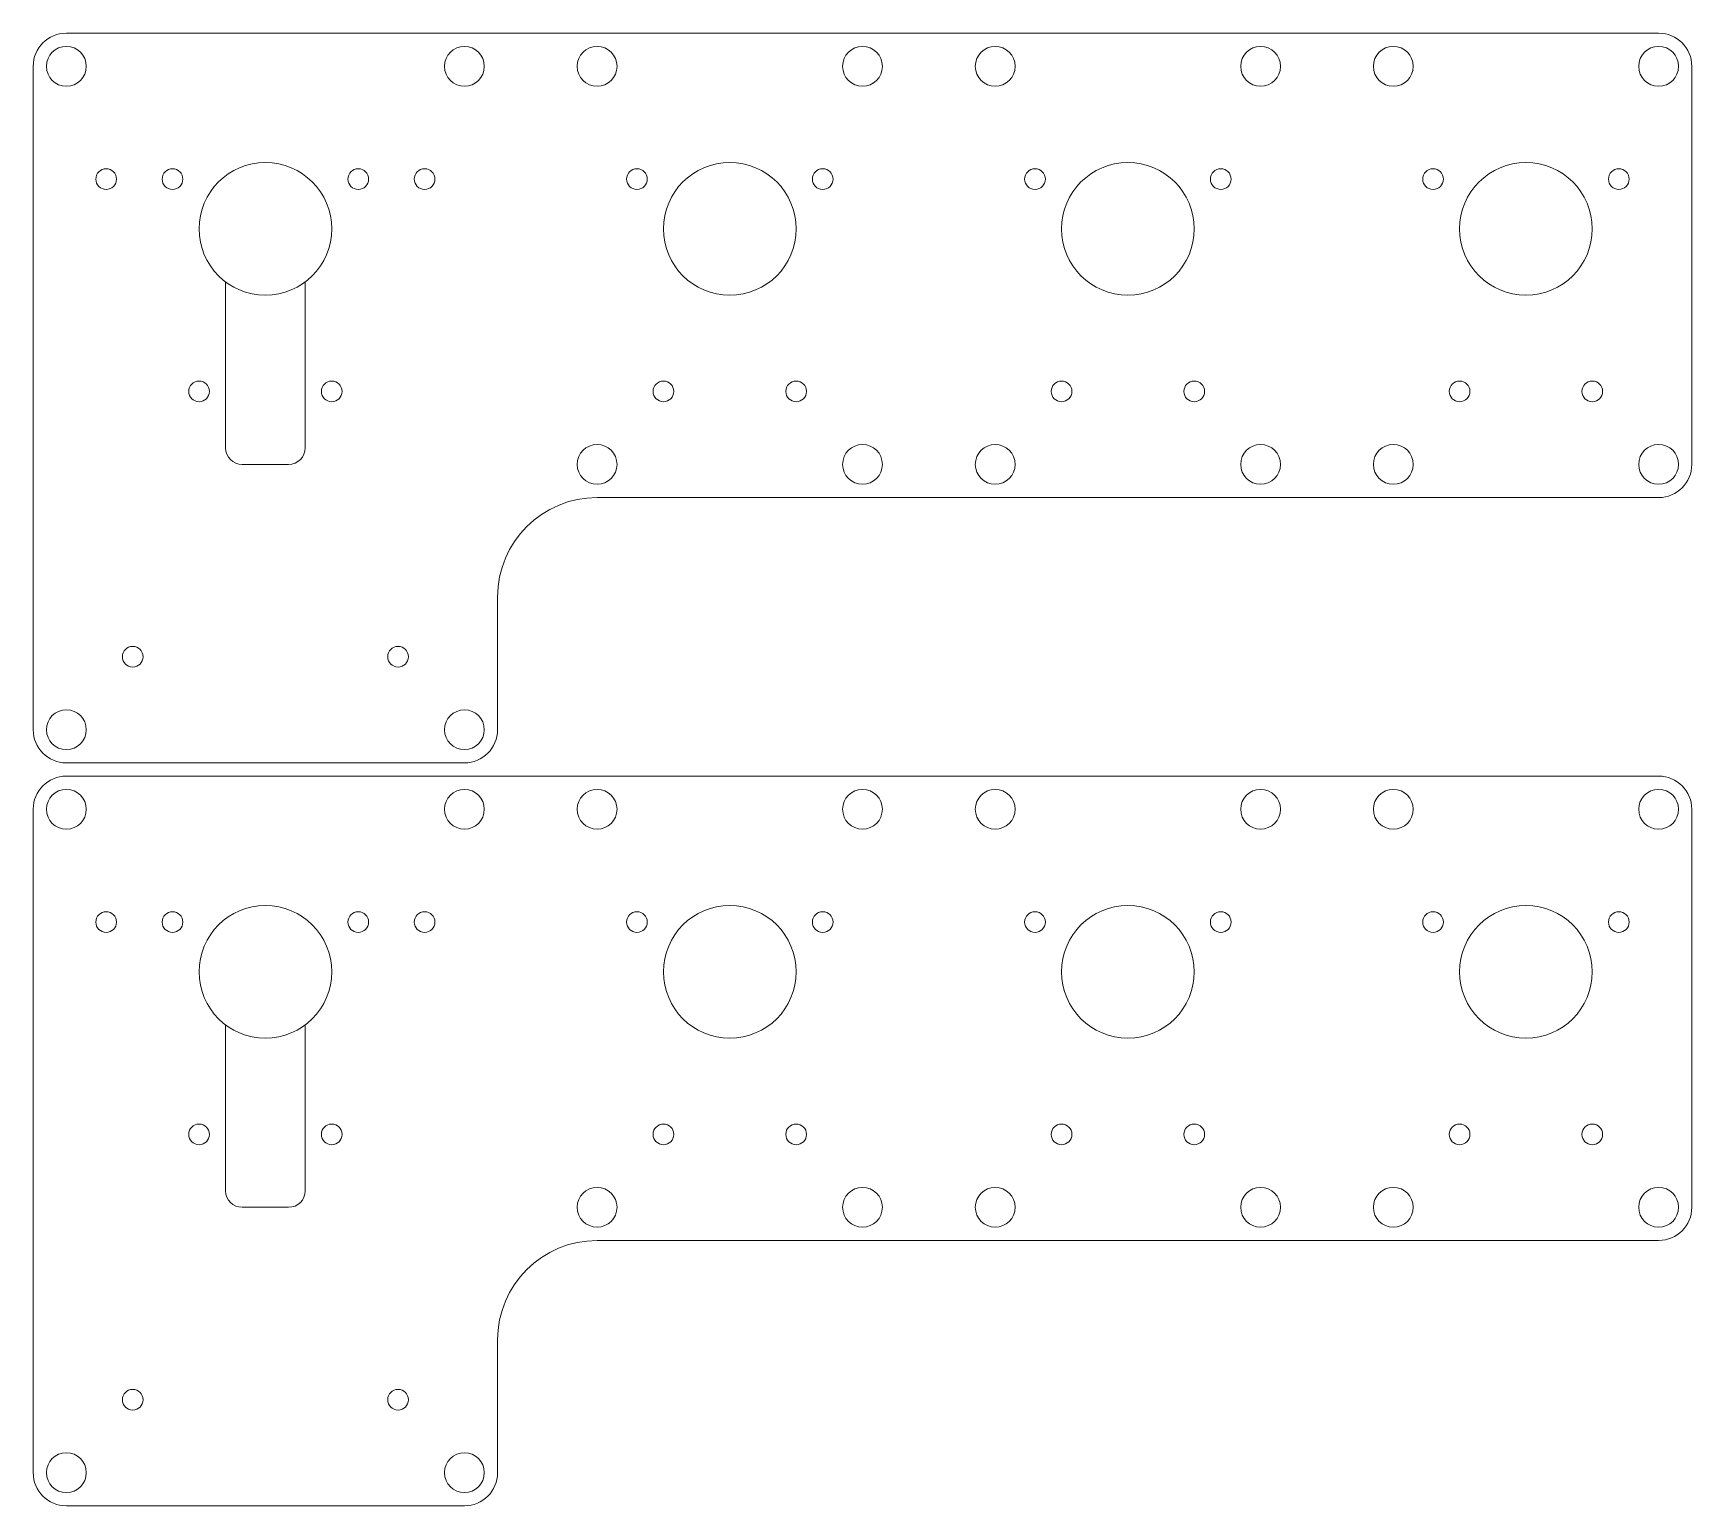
# Model space of a CAD drawing. Header units: inches. Extents: x 0.2 to 12.6, y 0.7 to 11.8.
import ezdxf

# ---------------------------------------------------------------- set-up
doc = ezdxf.new("R2010")
doc.units = ezdxf.units.IN
doc.layers.get('0').update_dxf_attribs({"color": 1, "linetype": 'CONTINUOUS', "lineweight": 0})

msp = doc.modelspace()

# ---------------------------------------------------------------- linework, layer by layer
for p, q in [((0.4, 11.8), (3.4, 11.8)), ((3.4, 11.8), (4.4, 11.8)), ((4.4, 11.8), (6.4, 11.8)), ((6.4, 11.8), (7.4, 11.8)), ((7.4, 11.8), (9.4, 11.8)), ((9.4, 11.8), (10.4, 11.8)), ((10.4, 11.8), (12.4, 11.8)), ((0.15, 6.55), (0.15, 11.55)), ((12.65, 11.55), (12.65, 8.55)), ((1.6, 8.675), (1.6, 9.925)), ((2.2, 9.925), (2.2, 8.675)), ((2.075, 8.55), (1.725, 8.55)), ((6.4, 8.3), (4.4, 8.3)), ((6.4, 8.3), (7.4, 8.3)), ((9.4, 8.3), (7.4, 8.3)), ((9.4, 8.3), (10.4, 8.3)), ((12.4, 8.3), (10.4, 8.3)), ((3.65, 6.55), (3.65, 7.55)), ((3.4, 6.3), (0.4, 6.3)), ((0.4, 6.2), (3.4, 6.2)), ((3.4, 6.2), (4.4, 6.2)), ((4.4, 6.2), (6.4, 6.2)), ((6.4, 6.2), (7.4, 6.2)), ((7.4, 6.2), (9.4, 6.2)), ((9.4, 6.2), (10.4, 6.2)), ((10.4, 6.2), (12.4, 6.2)), ((0.15, 0.95), (0.15, 5.95)), ((12.65, 5.95), (12.65, 2.95)), ((1.6, 3.075), (1.6, 4.325)), ((2.2, 4.325), (2.2, 3.075)), ((2.075, 2.95), (1.725, 2.95)), ((6.4, 2.7), (4.4, 2.7)), ((6.4, 2.7), (7.4, 2.7)), ((9.4, 2.7), (7.4, 2.7)), ((9.4, 2.7), (10.4, 2.7)), ((12.4, 2.7), (10.4, 2.7)), ((3.65, 0.95), (3.65, 1.95)), ((3.4, 0.7), (0.4, 0.7))]:
    msp.add_line(p, q)
for centre, radius in [((0.4, 11.55), 0.15), ((3.4, 11.55), 0.15), ((4.4, 11.55), 0.15), ((6.4, 11.55), 0.15), ((7.4, 11.55), 0.15), ((9.4, 11.55), 0.15), ((10.4, 11.55), 0.15), ((12.4, 11.55), 0.15), ((0.7, 10.7), 0.078), ((1.2, 10.7), 0.078), ((1.9, 10.325), 0.5), ((2.6, 10.7), 0.078), ((3.1, 10.7), 0.078), ((4.7, 10.7), 0.078), ((5.4, 10.325), 0.5), ((6.1, 10.7), 0.078), ((7.7, 10.7), 0.078), ((8.4, 10.325), 0.5), ((9.1, 10.7), 0.078), ((10.7, 10.7), 0.078), ((11.4, 10.325), 0.5), ((12.1, 10.7), 0.078), ((1.4, 9.1), 0.078), ((2.4, 9.1), 0.078), ((4.9, 9.1), 0.078), ((5.9, 9.1), 0.078), ((7.9, 9.1), 0.078), ((8.9, 9.1), 0.078), ((10.9, 9.1), 0.078), ((11.9, 9.1), 0.078), ((4.4, 8.55), 0.15), ((6.4, 8.55), 0.15), ((7.4, 8.55), 0.15), ((9.4, 8.55), 0.15), ((10.4, 8.55), 0.15), ((12.4, 8.55), 0.15), ((0.9, 7.1), 0.078), ((2.9, 7.1), 0.078), ((0.4, 6.55), 0.15), ((3.4, 6.55), 0.15), ((0.4, 5.95), 0.15), ((3.4, 5.95), 0.15), ((4.4, 5.95), 0.15), ((6.4, 5.95), 0.15), ((7.4, 5.95), 0.15), ((9.4, 5.95), 0.15), ((10.4, 5.95), 0.15), ((12.4, 5.95), 0.15), ((0.7, 5.1), 0.078), ((1.2, 5.1), 0.078), ((1.9, 4.725), 0.5), ((2.6, 5.1), 0.078), ((3.1, 5.1), 0.078), ((4.7, 5.1), 0.078), ((5.4, 4.725), 0.5), ((6.1, 5.1), 0.078), ((7.7, 5.1), 0.078), ((8.4, 4.725), 0.5), ((9.1, 5.1), 0.078), ((10.7, 5.1), 0.078), ((11.4, 4.725), 0.5), ((12.1, 5.1), 0.078), ((1.4, 3.5), 0.078), ((2.4, 3.5), 0.078), ((4.9, 3.5), 0.078), ((5.9, 3.5), 0.078), ((7.9, 3.5), 0.078), ((8.9, 3.5), 0.078), ((10.9, 3.5), 0.078), ((11.9, 3.5), 0.078), ((4.4, 2.95), 0.15), ((6.4, 2.95), 0.15), ((7.4, 2.95), 0.15), ((9.4, 2.95), 0.15), ((10.4, 2.95), 0.15), ((12.4, 2.95), 0.15), ((0.9, 1.5), 0.078), ((2.9, 1.5), 0.078), ((0.4, 0.95), 0.15), ((3.4, 0.95), 0.15)]:
    msp.add_circle(centre, radius)
for centre, radius, start, end in [((0.4, 11.55), 0.25, 90, 180), ((12.4, 11.55), 0.25, 360, 90), ((1.725, 8.675), 0.125, 180, 270), ((2.075, 8.675), 0.125, 270, 360), ((12.4, 8.55), 0.25, 270, 360), ((4.4, 7.55), 0.75, 90, 180), ((0.4, 6.55), 0.25, 180, 270), ((3.4, 6.55), 0.25, 270, 360), ((0.4, 5.95), 0.25, 90, 180), ((12.4, 5.95), 0.25, 360, 90), ((1.725, 3.075), 0.125, 180, 270), ((2.075, 3.075), 0.125, 270, 360), ((12.4, 2.95), 0.25, 270, 360), ((4.4, 1.95), 0.75, 90, 180), ((0.4, 0.95), 0.25, 180, 270), ((3.4, 0.95), 0.25, 270, 360)]:
    msp.add_arc(centre, radius, start, end)

doc.saveas('drawing.dxf')
